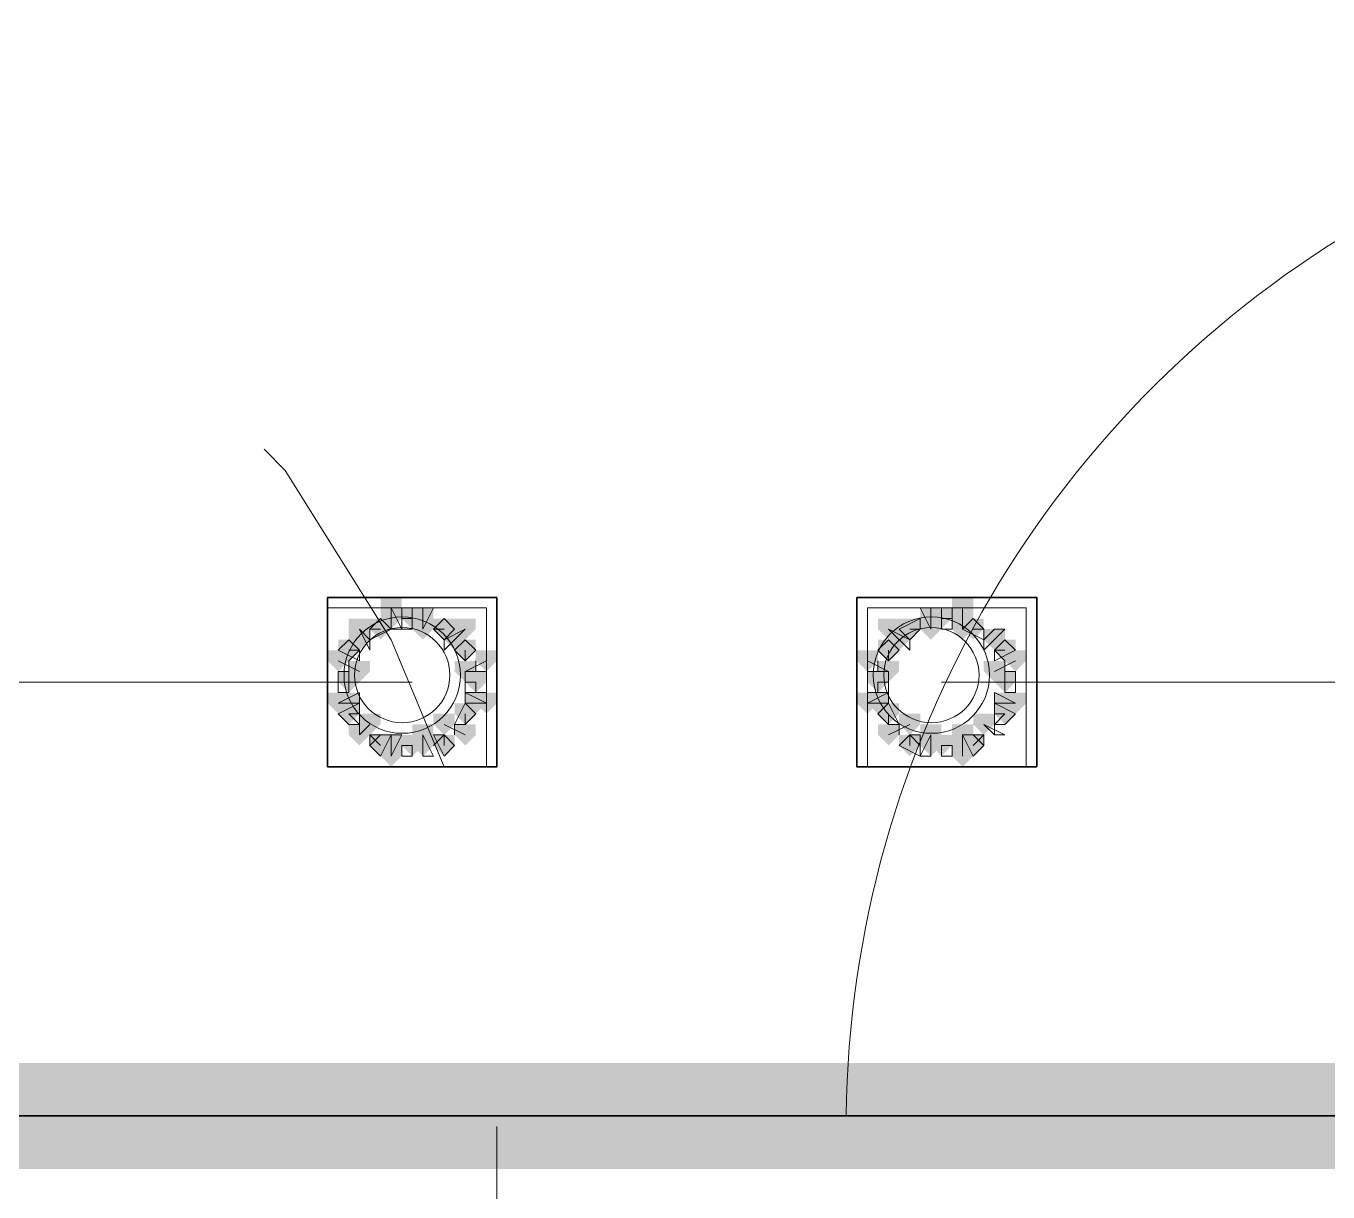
# Model space of a CAD drawing. Header units: millimetres. Extents: x 2315 to 4619, y 1334 to 1897.
# Drawn here: x 3937.27 to 3944.78, y 1541.26 to 1547.99 of the extents above; entities that cross this region are included whole.
import ezdxf

# ---------------------------------------------------------------- set-up
doc = ezdxf.new("R2010")
doc.units = ezdxf.units.MM
for name, color, linetype, true_color in [('PDF_10', 7, 'Continuous', 0x00b85c), ('PDF_AXIS', 7, 'Continuous', 0x00b85c), ('PDF_柱构件', 7, 'Continuous', 0x00b85c), ('PDF_转运站初步方案', 7, 'Continuous', 0x00b85c)]:
    doc.layers.add(name, color=color, linetype=linetype, true_color=true_color)
doc.layers.add('PDF_中心线层', color=1, linetype='Continuous')
doc.layers.add('PDF_粗实线层', color=7, linetype='Continuous')

msp = doc.modelspace()

# ---------------------------------------------------------------- hatches: boundary and pattern name
at = {"layer": 'PDF_10', "transparency": 33554559}
for points in [[(3939.4977, 1544.6282), (3939.4366, 1544.6282), (3939.4366, 1544.5671), (3939.4977, 1544.506), (3939.5587, 1544.5671), (3939.5587, 1544.6282)], [(3939.4977, 1544.6282), (3939.4366, 1544.6282), (3939.4366, 1544.5671), (3939.4977, 1544.506), (3939.5587, 1544.5671), (3939.5587, 1544.6282)], [(3939.4977, 1544.6282), (3939.4366, 1544.6282), (3939.4366, 1544.5671), (3939.4977, 1544.506), (3939.5587, 1544.5671), (3939.5587, 1544.6282)], [(3942.5517, 1544.6282), (3942.4906, 1544.6282), (3942.4906, 1544.5671), (3942.5517, 1544.506), (3942.6128, 1544.5671), (3942.6128, 1544.6282)], [(3942.5517, 1544.6282), (3942.4906, 1544.6282), (3942.4906, 1544.5671), (3942.5517, 1544.506), (3942.6128, 1544.5671), (3942.6128, 1544.6282)], [(3942.5517, 1544.6282), (3942.4906, 1544.6282), (3942.4906, 1544.5671), (3942.5517, 1544.506), (3942.6128, 1544.5671), (3942.6128, 1544.6282)], [(3939.3144, 1544.5671), (3939.2533, 1544.5671), (3939.2533, 1544.506), (3939.3144, 1544.4449), (3939.3755, 1544.506), (3939.3755, 1544.5671)], [(3939.3144, 1544.5671), (3939.2533, 1544.5671), (3939.2533, 1544.506), (3939.3144, 1544.4449), (3939.3755, 1544.506), (3939.3755, 1544.5671)], [(3939.6809, 1544.5671), (3939.6198, 1544.5671), (3939.6198, 1544.506), (3939.6809, 1544.4449), (3939.742, 1544.506), (3939.742, 1544.5671)], [(3939.6809, 1544.5671), (3939.6198, 1544.5671), (3939.6198, 1544.506), (3939.6809, 1544.4449), (3939.742, 1544.506), (3939.742, 1544.5671)], [(3939.6809, 1544.5671), (3939.6198, 1544.5671), (3939.6198, 1544.506), (3939.6809, 1544.4449), (3939.742, 1544.506), (3939.742, 1544.5671)], [(3942.3685, 1544.5671), (3942.3074, 1544.5671), (3942.3074, 1544.506), (3942.3685, 1544.4449), (3942.4295, 1544.506), (3942.4295, 1544.5671)], [(3942.3685, 1544.5671), (3942.3074, 1544.5671), (3942.3074, 1544.506), (3942.3685, 1544.4449), (3942.4295, 1544.506), (3942.4295, 1544.5671)], [(3942.3685, 1544.5671), (3942.3074, 1544.5671), (3942.3074, 1544.506), (3942.3685, 1544.4449), (3942.4295, 1544.506), (3942.4295, 1544.5671)], [(3942.735, 1544.5671), (3942.6739, 1544.5671), (3942.6739, 1544.506), (3942.735, 1544.4449), (3942.796, 1544.506), (3942.796, 1544.5671)], [(3942.735, 1544.5671), (3942.6739, 1544.5671), (3942.6739, 1544.506), (3942.735, 1544.4449), (3942.796, 1544.506), (3942.796, 1544.5671)], [(3939.1312, 1544.4449), (3939.0701, 1544.4449), (3939.0701, 1544.3839), (3939.1312, 1544.3228), (3939.1922, 1544.3839), (3939.1922, 1544.4449)], [(3939.1312, 1544.4449), (3939.0701, 1544.4449), (3939.0701, 1544.3839), (3939.1312, 1544.3228), (3939.1922, 1544.3839), (3939.1922, 1544.4449)], [(3939.8031, 1544.4449), (3939.742, 1544.4449), (3939.742, 1544.3839), (3939.8031, 1544.3228), (3939.8641, 1544.3839), (3939.8641, 1544.4449)], [(3939.8031, 1544.4449), (3939.742, 1544.4449), (3939.742, 1544.3839), (3939.8031, 1544.3228), (3939.8641, 1544.3839), (3939.8641, 1544.4449)], [(3939.8031, 1544.4449), (3939.742, 1544.4449), (3939.742, 1544.3839), (3939.8031, 1544.3228), (3939.8641, 1544.3839), (3939.8641, 1544.4449)], [(3942.2463, 1544.4449), (3942.1852, 1544.4449), (3942.1852, 1544.3839), (3942.2463, 1544.3228), (3942.3074, 1544.3839), (3942.3074, 1544.4449)], [(3942.2463, 1544.4449), (3942.1852, 1544.4449), (3942.1852, 1544.3839), (3942.2463, 1544.3228), (3942.3074, 1544.3839), (3942.3074, 1544.4449)], [(3942.2463, 1544.4449), (3942.1852, 1544.4449), (3942.1852, 1544.3839), (3942.2463, 1544.3228), (3942.3074, 1544.3839), (3942.3074, 1544.4449)], [(3942.9182, 1544.4449), (3942.8571, 1544.4449), (3942.8571, 1544.3839), (3942.9182, 1544.3228), (3942.9793, 1544.3839), (3942.9793, 1544.4449)], [(3942.9182, 1544.4449), (3942.8571, 1544.4449), (3942.8571, 1544.3839), (3942.9182, 1544.3228), (3942.9793, 1544.3839), (3942.9793, 1544.4449)], [(3939.1312, 1544.2617), (3939.0701, 1544.2617), (3939.0701, 1544.2006), (3939.1312, 1544.1395), (3939.1922, 1544.2006), (3939.1922, 1544.2617)], [(3939.1312, 1544.2617), (3939.0701, 1544.2617), (3939.0701, 1544.2006), (3939.1312, 1544.1395), (3939.1922, 1544.2006), (3939.1922, 1544.2617)], [(3939.8641, 1544.2617), (3939.8031, 1544.2617), (3939.8031, 1544.2006), (3939.8641, 1544.1395), (3939.9252, 1544.2006), (3939.9252, 1544.2617)], [(3939.8641, 1544.2617), (3939.8031, 1544.2617), (3939.8031, 1544.2006), (3939.8641, 1544.1395), (3939.9252, 1544.2006), (3939.9252, 1544.2617)], [(3942.1852, 1544.2617), (3942.1241, 1544.2617), (3942.1241, 1544.2006), (3942.1852, 1544.1395), (3942.2463, 1544.2006), (3942.2463, 1544.2617)], [(3942.1852, 1544.2617), (3942.1241, 1544.2617), (3942.1241, 1544.2006), (3942.1852, 1544.1395), (3942.2463, 1544.2006), (3942.2463, 1544.2617)], [(3942.9182, 1544.2617), (3942.8571, 1544.2617), (3942.8571, 1544.2006), (3942.9182, 1544.1395), (3942.9793, 1544.2006), (3942.9793, 1544.2617)], [(3942.9182, 1544.2617), (3942.8571, 1544.2617), (3942.8571, 1544.2006), (3942.9182, 1544.1395), (3942.9793, 1544.2006), (3942.9793, 1544.2617)], [(3939.1312, 1544.0784), (3939.0701, 1544.0784), (3939.0701, 1544.0174), (3939.1312, 1543.9563), (3939.1922, 1544.0174), (3939.1922, 1544.0784)], [(3939.1312, 1544.0784), (3939.0701, 1544.0784), (3939.0701, 1544.0174), (3939.1312, 1543.9563), (3939.1922, 1544.0174), (3939.1922, 1544.0784)], [(3939.8031, 1544.0784), (3939.742, 1544.0784), (3939.742, 1544.0174), (3939.8031, 1543.9563), (3939.8641, 1544.0174), (3939.8641, 1544.0784)], [(3939.8031, 1544.0784), (3939.742, 1544.0784), (3939.742, 1544.0174), (3939.8031, 1543.9563), (3939.8641, 1544.0174), (3939.8641, 1544.0784)], [(3939.8031, 1544.0784), (3939.742, 1544.0784), (3939.742, 1544.0174), (3939.8031, 1543.9563), (3939.8641, 1544.0174), (3939.8641, 1544.0784)], [(3942.2463, 1544.0784), (3942.1852, 1544.0784), (3942.1852, 1544.0174), (3942.2463, 1543.9563), (3942.3074, 1544.0174), (3942.3074, 1544.0784)], [(3942.2463, 1544.0784), (3942.1852, 1544.0784), (3942.1852, 1544.0174), (3942.2463, 1543.9563), (3942.3074, 1544.0174), (3942.3074, 1544.0784)], [(3942.2463, 1544.0784), (3942.1852, 1544.0784), (3942.1852, 1544.0174), (3942.2463, 1543.9563), (3942.3074, 1544.0174), (3942.3074, 1544.0784)], [(3942.9182, 1544.0784), (3942.8571, 1544.0784), (3942.8571, 1544.0174), (3942.9182, 1543.9563), (3942.9793, 1544.0174), (3942.9793, 1544.0784)], [(3942.9182, 1544.0784), (3942.8571, 1544.0784), (3942.8571, 1544.0174), (3942.9182, 1543.9563), (3942.9793, 1544.0174), (3942.9793, 1544.0784)], [(3939.3144, 1543.8952), (3939.2533, 1543.8952), (3939.2533, 1543.8341), (3939.3144, 1543.773), (3939.3755, 1543.8341), (3939.3755, 1543.8952)], [(3939.3144, 1543.8952), (3939.2533, 1543.8952), (3939.2533, 1543.8341), (3939.3144, 1543.773), (3939.3755, 1543.8341), (3939.3755, 1543.8952)], [(3939.4977, 1543.8952), (3939.4366, 1543.8952), (3939.4366, 1543.8341), (3939.4977, 1543.773), (3939.5587, 1543.8341), (3939.5587, 1543.8952)], [(3939.4977, 1543.8952), (3939.4366, 1543.8952), (3939.4366, 1543.8341), (3939.4977, 1543.773), (3939.5587, 1543.8341), (3939.5587, 1543.8952)], [(3939.6809, 1543.8952), (3939.6198, 1543.8952), (3939.6198, 1543.8341), (3939.6809, 1543.773), (3939.742, 1543.8341), (3939.742, 1543.8952)], [(3939.6809, 1543.8952), (3939.6198, 1543.8952), (3939.6198, 1543.8341), (3939.6809, 1543.773), (3939.742, 1543.8341), (3939.742, 1543.8952)], [(3942.3685, 1543.8952), (3942.3074, 1543.8952), (3942.3074, 1543.8341), (3942.3685, 1543.773), (3942.4295, 1543.8341), (3942.4295, 1543.8952)], [(3942.3685, 1543.8952), (3942.3074, 1543.8952), (3942.3074, 1543.8341), (3942.3685, 1543.773), (3942.4295, 1543.8341), (3942.4295, 1543.8952)], [(3942.5517, 1543.8952), (3942.4906, 1543.8952), (3942.4906, 1543.8341), (3942.5517, 1543.773), (3942.6128, 1543.8341), (3942.6128, 1543.8952)], [(3942.5517, 1543.8952), (3942.4906, 1543.8952), (3942.4906, 1543.8341), (3942.5517, 1543.773), (3942.6128, 1543.8341), (3942.6128, 1543.8952)], [(3942.735, 1543.8952), (3942.6739, 1543.8952), (3942.6739, 1543.8341), (3942.735, 1543.773), (3942.796, 1543.8341), (3942.796, 1543.8952)], [(3942.735, 1543.8952), (3942.6739, 1543.8952), (3942.6739, 1543.8341), (3942.735, 1543.773), (3942.796, 1543.8341), (3942.796, 1543.8952)]]:
    msp.add_hatch(color=6, dxfattribs=at).paths.add_polyline_path(points)
at = {"layer": 'PDF_柱构件', "transparency": 33554559}
for points in [[(3939.3755, 1544.6893), (3939.3144, 1544.6893), (3939.3144, 1544.6282), (3939.3755, 1544.5671), (3939.4366, 1544.6282), (3939.4366, 1544.6893)], [(3939.3755, 1544.6282), (3939.3144, 1544.6282), (3939.3144, 1544.5671), (3939.3755, 1544.506), (3939.4366, 1544.5671), (3939.4366, 1544.6282)], [(3939.5587, 1544.6282), (3939.4977, 1544.6282), (3939.4977, 1544.5671), (3939.5587, 1544.506), (3939.6198, 1544.5671), (3939.6198, 1544.6282)], [(3942.4906, 1544.6282), (3942.4295, 1544.6282), (3942.4295, 1544.5671), (3942.4906, 1544.506), (3942.5517, 1544.5671), (3942.5517, 1544.6282)], [(3942.6739, 1544.6893), (3942.6128, 1544.6893), (3942.6128, 1544.6282), (3942.6739, 1544.5671), (3942.735, 1544.6282), (3942.735, 1544.6893)], [(3942.6739, 1544.6282), (3942.6128, 1544.6282), (3942.6128, 1544.5671), (3942.6739, 1544.506), (3942.735, 1544.5671), (3942.735, 1544.6282)], [(3939.1922, 1544.5671), (3939.1312, 1544.5671), (3939.1312, 1544.506), (3939.1922, 1544.4449), (3939.2533, 1544.506), (3939.2533, 1544.5671)], [(3939.5587, 1544.5671), (3939.4977, 1544.5671), (3939.4977, 1544.506), (3939.5587, 1544.4449), (3939.6198, 1544.506), (3939.6198, 1544.5671)], [(3939.8031, 1544.5671), (3939.742, 1544.5671), (3939.742, 1544.506), (3939.8031, 1544.4449), (3939.8641, 1544.506), (3939.8641, 1544.5671)], [(3942.2463, 1544.5671), (3942.1852, 1544.5671), (3942.1852, 1544.506), (3942.2463, 1544.4449), (3942.3074, 1544.506), (3942.3074, 1544.5671)], [(3942.4906, 1544.5671), (3942.4295, 1544.5671), (3942.4295, 1544.506), (3942.4906, 1544.4449), (3942.5517, 1544.506), (3942.5517, 1544.5671)], [(3942.6739, 1544.5671), (3942.6128, 1544.5671), (3942.6128, 1544.506), (3942.6739, 1544.4449), (3942.735, 1544.506), (3942.735, 1544.5671)], [(3939.1922, 1544.506), (3939.1312, 1544.506), (3939.1312, 1544.4449), (3939.1922, 1544.3839), (3939.2533, 1544.4449), (3939.2533, 1544.506)], [(3939.742, 1544.506), (3939.6809, 1544.506), (3939.6809, 1544.4449), (3939.742, 1544.3839), (3939.8031, 1544.4449), (3939.8031, 1544.506)], [(3942.3074, 1544.506), (3942.2463, 1544.506), (3942.2463, 1544.4449), (3942.3074, 1544.3839), (3942.3685, 1544.4449), (3942.3685, 1544.506)], [(3942.8571, 1544.506), (3942.796, 1544.506), (3942.796, 1544.4449), (3942.8571, 1544.3839), (3942.9182, 1544.4449), (3942.9182, 1544.506)], [(3939.0701, 1544.3839), (3939.009, 1544.3839), (3939.009, 1544.3228), (3939.0701, 1544.2617), (3939.1312, 1544.3228), (3939.1312, 1544.3839)], [(3939.1922, 1544.3228), (3939.1312, 1544.3228), (3939.1312, 1544.2617), (3939.1922, 1544.2006), (3939.2533, 1544.2617), (3939.2533, 1544.3228)], [(3939.8031, 1544.3228), (3939.742, 1544.3228), (3939.742, 1544.2617), (3939.8031, 1544.2006), (3939.8641, 1544.2617), (3939.8641, 1544.3228)], [(3939.9252, 1544.3839), (3939.8641, 1544.3839), (3939.8641, 1544.3228), (3939.9252, 1544.2617), (3939.9863, 1544.3228), (3939.9863, 1544.3839)], [(3942.1241, 1544.3839), (3942.0631, 1544.3839), (3942.0631, 1544.3228), (3942.1241, 1544.2617), (3942.1852, 1544.3228), (3942.1852, 1544.3839)], [(3942.2463, 1544.3228), (3942.1852, 1544.3228), (3942.1852, 1544.2617), (3942.2463, 1544.2006), (3942.3074, 1544.2617), (3942.3074, 1544.3228)], [(3942.8571, 1544.3228), (3942.796, 1544.3228), (3942.796, 1544.2617), (3942.8571, 1544.2006), (3942.9182, 1544.2617), (3942.9182, 1544.3228)], [(3942.9793, 1544.3839), (3942.9182, 1544.3839), (3942.9182, 1544.3228), (3942.9793, 1544.2617), (3943.0404, 1544.3228), (3943.0404, 1544.3839)], [(3939.0701, 1544.1395), (3939.009, 1544.1395), (3939.009, 1544.0784), (3939.0701, 1544.0174), (3939.1312, 1544.0784), (3939.1312, 1544.1395)], [(3939.1312, 1544.1395), (3939.0701, 1544.1395), (3939.0701, 1544.0784), (3939.1312, 1544.0174), (3939.1922, 1544.0784), (3939.1922, 1544.1395)], [(3939.8641, 1544.1395), (3939.8031, 1544.1395), (3939.8031, 1544.0784), (3939.8641, 1544.0174), (3939.9252, 1544.0784), (3939.9252, 1544.1395)], [(3939.9252, 1544.1395), (3939.8641, 1544.1395), (3939.8641, 1544.0784), (3939.9252, 1544.0174), (3939.9863, 1544.0784), (3939.9863, 1544.1395)], [(3942.1241, 1544.1395), (3942.0631, 1544.1395), (3942.0631, 1544.0784), (3942.1241, 1544.0174), (3942.1852, 1544.0784), (3942.1852, 1544.1395)], [(3942.1852, 1544.1395), (3942.1241, 1544.1395), (3942.1241, 1544.0784), (3942.1852, 1544.0174), (3942.2463, 1544.0784), (3942.2463, 1544.1395)], [(3942.9182, 1544.1395), (3942.8571, 1544.1395), (3942.8571, 1544.0784), (3942.9182, 1544.0174), (3942.9793, 1544.0784), (3942.9793, 1544.1395)], [(3942.9793, 1544.1395), (3942.9182, 1544.1395), (3942.9182, 1544.0784), (3942.9793, 1544.0174), (3943.0404, 1544.0784), (3943.0404, 1544.1395)], [(3939.2533, 1544.0174), (3939.1922, 1544.0174), (3939.1922, 1543.9563), (3939.2533, 1543.8952), (3939.3144, 1543.9563), (3939.3144, 1544.0174)], [(3939.6809, 1544.0174), (3939.6198, 1544.0174), (3939.6198, 1543.9563), (3939.6809, 1543.8952), (3939.742, 1543.9563), (3939.742, 1544.0174)], [(3942.3685, 1544.0174), (3942.3074, 1544.0174), (3942.3074, 1543.9563), (3942.3685, 1543.8952), (3942.4295, 1543.9563), (3942.4295, 1544.0174)], [(3942.796, 1544.0174), (3942.735, 1544.0174), (3942.735, 1543.9563), (3942.796, 1543.8952), (3942.8571, 1543.9563), (3942.8571, 1544.0174)], [(3939.1922, 1543.9563), (3939.1312, 1543.9563), (3939.1312, 1543.8952), (3939.1922, 1543.8341), (3939.2533, 1543.8952), (3939.2533, 1543.9563)], [(3939.5587, 1543.9563), (3939.4977, 1543.9563), (3939.4977, 1543.8952), (3939.5587, 1543.8341), (3939.6198, 1543.8952), (3939.6198, 1543.9563)], [(3939.8031, 1543.9563), (3939.742, 1543.9563), (3939.742, 1543.8952), (3939.8031, 1543.8341), (3939.8641, 1543.8952), (3939.8641, 1543.9563)], [(3942.2463, 1543.9563), (3942.1852, 1543.9563), (3942.1852, 1543.8952), (3942.2463, 1543.8341), (3942.3074, 1543.8952), (3942.3074, 1543.9563)], [(3942.4906, 1543.9563), (3942.4295, 1543.9563), (3942.4295, 1543.8952), (3942.4906, 1543.8341), (3942.5517, 1543.8952), (3942.5517, 1543.9563)], [(3942.6739, 1543.9563), (3942.6128, 1543.9563), (3942.6128, 1543.8952), (3942.6739, 1543.8341), (3942.735, 1543.8952), (3942.735, 1543.9563)], [(3939.3755, 1543.8952), (3939.3144, 1543.8952), (3939.3144, 1543.8341), (3939.3755, 1543.773), (3939.4366, 1543.8341), (3939.4366, 1543.8952)], [(3939.5587, 1543.8952), (3939.4977, 1543.8952), (3939.4977, 1543.8341), (3939.5587, 1543.773), (3939.6198, 1543.8341), (3939.6198, 1543.8952)], [(3942.4906, 1543.8952), (3942.4295, 1543.8952), (3942.4295, 1543.8341), (3942.4906, 1543.773), (3942.5517, 1543.8341), (3942.5517, 1543.8952)], [(3942.6739, 1543.8952), (3942.6128, 1543.8952), (3942.6128, 1543.8341), (3942.6739, 1543.773), (3942.735, 1543.8341), (3942.735, 1543.8952)], [(3939.3755, 1543.8341), (3939.3144, 1543.8341), (3939.3144, 1543.773), (3939.3755, 1543.712), (3939.4366, 1543.773), (3939.4366, 1543.8341)], [(3942.6739, 1543.8341), (3942.6128, 1543.8341), (3942.6128, 1543.773), (3942.6739, 1543.712), (3942.735, 1543.773), (3942.735, 1543.8341)]]:
    msp.add_hatch(color=6, dxfattribs=at).paths.add_polyline_path(points)
at = {"layer": 'PDF_粗实线层', "transparency": 33554559}
msp.add_hatch(color=256, dxfattribs=at).paths.add_polyline_path([(3976.3296, 1554.7066), (3975.7188, 1554.7066), (3975.7188, 1542.0017), (3920.3182, 1542.0017), (3920.3182, 1554.7066), (3919.7074, 1554.7066), (3919.7074, 1541.3909), (3976.3296, 1541.3909)])
at = {"layer": 'PDF_转运站初步方案', "transparency": 33554559}
for points in [[(3939.4977, 1544.6282), (3939.4366, 1544.6282), (3939.4366, 1544.5671), (3939.4977, 1544.506), (3939.5587, 1544.5671), (3939.5587, 1544.6282)], [(3939.4977, 1544.6282), (3939.4366, 1544.6282), (3939.4366, 1544.5671), (3939.4977, 1544.506), (3939.5587, 1544.5671), (3939.5587, 1544.6282)], [(3942.5517, 1544.6282), (3942.4906, 1544.6282), (3942.4906, 1544.5671), (3942.5517, 1544.506), (3942.6128, 1544.5671), (3942.6128, 1544.6282)], [(3942.5517, 1544.6282), (3942.4906, 1544.6282), (3942.4906, 1544.5671), (3942.5517, 1544.506), (3942.6128, 1544.5671), (3942.6128, 1544.6282)], [(3939.3144, 1544.5671), (3939.2533, 1544.5671), (3939.2533, 1544.506), (3939.3144, 1544.4449), (3939.3755, 1544.506), (3939.3755, 1544.5671)], [(3939.3144, 1544.5671), (3939.2533, 1544.5671), (3939.2533, 1544.506), (3939.3144, 1544.4449), (3939.3755, 1544.506), (3939.3755, 1544.5671)], [(3939.6809, 1544.5671), (3939.6198, 1544.5671), (3939.6198, 1544.506), (3939.6809, 1544.4449), (3939.742, 1544.506), (3939.742, 1544.5671)], [(3939.6809, 1544.5671), (3939.6198, 1544.5671), (3939.6198, 1544.506), (3939.6809, 1544.4449), (3939.742, 1544.506), (3939.742, 1544.5671)], [(3942.3685, 1544.5671), (3942.3074, 1544.5671), (3942.3074, 1544.506), (3942.3685, 1544.4449), (3942.4295, 1544.506), (3942.4295, 1544.5671)], [(3942.3685, 1544.5671), (3942.3074, 1544.5671), (3942.3074, 1544.506), (3942.3685, 1544.4449), (3942.4295, 1544.506), (3942.4295, 1544.5671)], [(3942.735, 1544.5671), (3942.6739, 1544.5671), (3942.6739, 1544.506), (3942.735, 1544.4449), (3942.796, 1544.506), (3942.796, 1544.5671)], [(3942.735, 1544.5671), (3942.6739, 1544.5671), (3942.6739, 1544.506), (3942.735, 1544.4449), (3942.796, 1544.506), (3942.796, 1544.5671)], [(3939.1312, 1544.4449), (3939.0701, 1544.4449), (3939.0701, 1544.3839), (3939.1312, 1544.3228), (3939.1922, 1544.3839), (3939.1922, 1544.4449)], [(3939.1312, 1544.4449), (3939.0701, 1544.4449), (3939.0701, 1544.3839), (3939.1312, 1544.3228), (3939.1922, 1544.3839), (3939.1922, 1544.4449)], [(3939.8031, 1544.4449), (3939.742, 1544.4449), (3939.742, 1544.3839), (3939.8031, 1544.3228), (3939.8641, 1544.3839), (3939.8641, 1544.4449)], [(3939.8031, 1544.4449), (3939.742, 1544.4449), (3939.742, 1544.3839), (3939.8031, 1544.3228), (3939.8641, 1544.3839), (3939.8641, 1544.4449)], [(3942.2463, 1544.4449), (3942.1852, 1544.4449), (3942.1852, 1544.3839), (3942.2463, 1544.3228), (3942.3074, 1544.3839), (3942.3074, 1544.4449)], [(3942.2463, 1544.4449), (3942.1852, 1544.4449), (3942.1852, 1544.3839), (3942.2463, 1544.3228), (3942.3074, 1544.3839), (3942.3074, 1544.4449)], [(3942.9182, 1544.4449), (3942.8571, 1544.4449), (3942.8571, 1544.3839), (3942.9182, 1544.3228), (3942.9793, 1544.3839), (3942.9793, 1544.4449)], [(3942.9182, 1544.4449), (3942.8571, 1544.4449), (3942.8571, 1544.3839), (3942.9182, 1544.3228), (3942.9793, 1544.3839), (3942.9793, 1544.4449)], [(3939.1312, 1544.2617), (3939.0701, 1544.2617), (3939.0701, 1544.2006), (3939.1312, 1544.1395), (3939.1922, 1544.2006), (3939.1922, 1544.2617)], [(3939.1312, 1544.2617), (3939.0701, 1544.2617), (3939.0701, 1544.2006), (3939.1312, 1544.1395), (3939.1922, 1544.2006), (3939.1922, 1544.2617)], [(3939.8641, 1544.2617), (3939.8031, 1544.2617), (3939.8031, 1544.2006), (3939.8641, 1544.1395), (3939.9252, 1544.2006), (3939.9252, 1544.2617)], [(3939.8641, 1544.2617), (3939.8031, 1544.2617), (3939.8031, 1544.2006), (3939.8641, 1544.1395), (3939.9252, 1544.2006), (3939.9252, 1544.2617)], [(3942.1852, 1544.2617), (3942.1241, 1544.2617), (3942.1241, 1544.2006), (3942.1852, 1544.1395), (3942.2463, 1544.2006), (3942.2463, 1544.2617)], [(3942.1852, 1544.2617), (3942.1241, 1544.2617), (3942.1241, 1544.2006), (3942.1852, 1544.1395), (3942.2463, 1544.2006), (3942.2463, 1544.2617)], [(3942.9182, 1544.2617), (3942.8571, 1544.2617), (3942.8571, 1544.2006), (3942.9182, 1544.1395), (3942.9793, 1544.2006), (3942.9793, 1544.2617)], [(3942.9182, 1544.2617), (3942.8571, 1544.2617), (3942.8571, 1544.2006), (3942.9182, 1544.1395), (3942.9793, 1544.2006), (3942.9793, 1544.2617)], [(3939.1312, 1544.0784), (3939.0701, 1544.0784), (3939.0701, 1544.0174), (3939.1312, 1543.9563), (3939.1922, 1544.0174), (3939.1922, 1544.0784)], [(3939.1312, 1544.0784), (3939.0701, 1544.0784), (3939.0701, 1544.0174), (3939.1312, 1543.9563), (3939.1922, 1544.0174), (3939.1922, 1544.0784)], [(3939.8031, 1544.0784), (3939.742, 1544.0784), (3939.742, 1544.0174), (3939.8031, 1543.9563), (3939.8641, 1544.0174), (3939.8641, 1544.0784)], [(3939.8031, 1544.0784), (3939.742, 1544.0784), (3939.742, 1544.0174), (3939.8031, 1543.9563), (3939.8641, 1544.0174), (3939.8641, 1544.0784)], [(3942.2463, 1544.0784), (3942.1852, 1544.0784), (3942.1852, 1544.0174), (3942.2463, 1543.9563), (3942.3074, 1544.0174), (3942.3074, 1544.0784)], [(3942.2463, 1544.0784), (3942.1852, 1544.0784), (3942.1852, 1544.0174), (3942.2463, 1543.9563), (3942.3074, 1544.0174), (3942.3074, 1544.0784)], [(3942.9182, 1544.0784), (3942.8571, 1544.0784), (3942.8571, 1544.0174), (3942.9182, 1543.9563), (3942.9793, 1544.0174), (3942.9793, 1544.0784)], [(3942.9182, 1544.0784), (3942.8571, 1544.0784), (3942.8571, 1544.0174), (3942.9182, 1543.9563), (3942.9793, 1544.0174), (3942.9793, 1544.0784)], [(3939.3144, 1543.8952), (3939.2533, 1543.8952), (3939.2533, 1543.8341), (3939.3144, 1543.773), (3939.3755, 1543.8341), (3939.3755, 1543.8952)], [(3939.3144, 1543.8952), (3939.2533, 1543.8952), (3939.2533, 1543.8341), (3939.3144, 1543.773), (3939.3755, 1543.8341), (3939.3755, 1543.8952)], [(3939.4977, 1543.8952), (3939.4366, 1543.8952), (3939.4366, 1543.8341), (3939.4977, 1543.773), (3939.5587, 1543.8341), (3939.5587, 1543.8952)], [(3939.4977, 1543.8952), (3939.4366, 1543.8952), (3939.4366, 1543.8341), (3939.4977, 1543.773), (3939.5587, 1543.8341), (3939.5587, 1543.8952)], [(3939.6809, 1543.8952), (3939.6198, 1543.8952), (3939.6198, 1543.8341), (3939.6809, 1543.773), (3939.742, 1543.8341), (3939.742, 1543.8952)], [(3939.6809, 1543.8952), (3939.6198, 1543.8952), (3939.6198, 1543.8341), (3939.6809, 1543.773), (3939.742, 1543.8341), (3939.742, 1543.8952)], [(3942.3685, 1543.8952), (3942.3074, 1543.8952), (3942.3074, 1543.8341), (3942.3685, 1543.773), (3942.4295, 1543.8341), (3942.4295, 1543.8952)], [(3942.3685, 1543.8952), (3942.3074, 1543.8952), (3942.3074, 1543.8341), (3942.3685, 1543.773), (3942.4295, 1543.8341), (3942.4295, 1543.8952)], [(3942.5517, 1543.8952), (3942.4906, 1543.8952), (3942.4906, 1543.8341), (3942.5517, 1543.773), (3942.6128, 1543.8341), (3942.6128, 1543.8952)], [(3942.5517, 1543.8952), (3942.4906, 1543.8952), (3942.4906, 1543.8341), (3942.5517, 1543.773), (3942.6128, 1543.8341), (3942.6128, 1543.8952)], [(3942.735, 1543.8952), (3942.6739, 1543.8952), (3942.6739, 1543.8341), (3942.735, 1543.773), (3942.796, 1543.8341), (3942.796, 1543.8952)], [(3942.735, 1543.8952), (3942.6739, 1543.8952), (3942.6739, 1543.8341), (3942.735, 1543.773), (3942.796, 1543.8341), (3942.796, 1543.8952)]]:
    msp.add_hatch(color=6, dxfattribs=at).paths.add_polyline_path(points)

# ---------------------------------------------------------------- linework, layer by layer
at = {"layer": 'PDF_10', "color": 6, "lineweight": 18}
for points in [[(3939.4977, 1544.5671), (3939.4366, 1544.5671)], [(3942.5517, 1544.5671), (3942.6128, 1544.5671)], [(3939.2533, 1544.506), (3939.3144, 1544.506), (3939.2533, 1544.506)], [(3939.6809, 1544.506), (3939.6198, 1544.506)], [(3942.3685, 1544.506), (3942.4295, 1544.506)], [(3942.796, 1544.506), (3942.735, 1544.506), (3942.796, 1544.506)], [(3939.1312, 1544.3839), (3939.1922, 1544.3839), (3939.1312, 1544.3228)], [(3939.8031, 1544.3228), (3939.8031, 1544.3839)], [(3942.2463, 1544.3228), (3942.2463, 1544.3839)], [(3942.9182, 1544.3839), (3942.8571, 1544.3839), (3942.9182, 1544.3228)], [(3939.0701, 1544.2006), (3939.1312, 1544.2006), (3939.1312, 1544.1395)], [(3939.8641, 1544.1395), (3939.8641, 1544.2006), (3939.8031, 1544.2006)], [(3942.1852, 1544.1395), (3942.1852, 1544.2006), (3942.2463, 1544.2006)], [(3942.9793, 1544.2006), (3942.9182, 1544.2006), (3942.9182, 1544.1395)], [(3939.1922, 1544.0174), (3939.1312, 1544.0174), (3939.1922, 1543.9563)], [(3939.8031, 1543.9563), (3939.8031, 1544.0174)], [(3942.2463, 1543.9563), (3942.2463, 1544.0174)], [(3942.8571, 1544.0174), (3942.9182, 1544.0174), (3942.8571, 1543.9563)], [(3939.2533, 1543.8952), (3939.3144, 1543.8341)], [(3939.3144, 1543.8952), (3939.2533, 1543.8341)], [(3939.6198, 1543.8341), (3939.6809, 1543.8952), (3939.6809, 1543.8341)], [(3942.4295, 1543.8341), (3942.3685, 1543.8952), (3942.3685, 1543.8341)], [(3942.796, 1543.8952), (3942.735, 1543.8341)], [(3942.735, 1543.8952), (3942.796, 1543.8341)], [(3939.4366, 1543.8341), (3939.4977, 1543.8341), (3939.4977, 1543.773)], [(3942.6128, 1543.8341), (3942.5517, 1543.8341), (3942.5517, 1543.773)]]:
    msp.add_lwpolyline(points, dxfattribs=at)
at = {"layer": 'PDF_AXIS', "color": 6, "lineweight": 18}
for points in [[(3939.9252, 1544.6282), (3939.9252, 1543.712), (3939.009, 1543.712), (3939.009, 1544.6282)], [(3942.1241, 1544.6282), (3942.1241, 1543.712), (3943.0404, 1543.712), (3943.0404, 1544.6282)]]:
    msp.add_lwpolyline(points, close=True, dxfattribs=at)
at = {"layer": 'PDF_中心线层', "color": 6, "lineweight": 18}
for points in [[(3938.6425, 1545.5444), (3938.7647, 1545.4222), (3939.3755, 1544.4449), (3939.6809, 1543.712)], [(3939.4977, 1544.2006), (3928.5641, 1544.2006)], [(3953.4852, 1544.2006), (3942.5517, 1544.2006)], [(3928.0144, 1541.6963), (3940.0474, 1541.6963), (3928.0144, 1541.6963)], [(3942.002, 1541.6963), (3954.035, 1541.6963), (3942.002, 1541.6963)], [(3939.9863, 1541.6352), (3939.9863, 1541.1466), (3939.8031, 1539.986), (3939.3755, 1538.9476), (3938.7647, 1537.9703), (3937.9706, 1537.1763), (3937.0544, 1536.5044), (3936.016, 1536.0157), (3934.8555, 1535.7714), (3933.756, 1535.7103), (3932.5955, 1535.8325), (3931.5571, 1536.2601), (3931.0074, 1536.5655)]]:
    msp.add_lwpolyline(points, dxfattribs=at)
msp.add_arc((3948.054, 1541.6248), 6.0524, 60.41669, 179.3229, dxfattribs=at)
at = {"layer": 'PDF_柱构件', "color": 6, "lineweight": 18}
for points in [[(3939.3755, 1544.6282), (3939.4366, 1544.506), (3939.3755, 1544.506)], [(3939.4977, 1544.506), (3939.4366, 1544.506), (3939.4366, 1544.6282), (3939.4977, 1544.6282)], [(3939.6198, 1544.6282), (3939.5587, 1544.506), (3939.5587, 1544.6282)], [(3942.4295, 1544.6282), (3942.4906, 1544.506), (3942.4906, 1544.6282)], [(3942.5517, 1544.506), (3942.6128, 1544.506), (3942.6128, 1544.6282), (3942.5517, 1544.6282)], [(3942.6739, 1544.6282), (3942.6739, 1544.506)], [(3939.3755, 1544.506), (3939.2533, 1544.4449), (3939.2533, 1544.506), (3939.3144, 1544.5671)], [(3939.6809, 1544.4449), (3939.6198, 1544.506), (3939.6809, 1544.5671), (3939.742, 1544.506)], [(3942.3685, 1544.4449), (3942.4295, 1544.506), (3942.4295, 1544.5671), (3942.3074, 1544.506)], [(3942.6739, 1544.506), (3942.796, 1544.4449), (3942.796, 1544.506), (3942.735, 1544.5671)], [(3939.1922, 1544.506), (3939.2533, 1544.4449), (3939.2533, 1544.3839)], [(3939.8031, 1544.506), (3939.6809, 1544.3839), (3939.6809, 1544.4449)], [(3942.2463, 1544.506), (3942.3685, 1544.3839), (3942.3685, 1544.4449)], [(3942.8571, 1544.506), (3942.796, 1544.4449), (3942.796, 1544.3839), (3942.9182, 1544.506)], [(3939.1922, 1544.3839), (3939.1922, 1544.3228), (3939.0701, 1544.3839), (3939.1312, 1544.4449)], [(3939.8031, 1544.3228), (3939.742, 1544.3839), (3939.8031, 1544.4449), (3939.8641, 1544.3839)], [(3942.2463, 1544.3228), (3942.3074, 1544.3839), (3942.2463, 1544.4449), (3942.1852, 1544.3839)], [(3942.8571, 1544.3839), (3942.8571, 1544.3228), (3942.9793, 1544.3839), (3942.9182, 1544.4449)], [(3939.0701, 1544.3228), (3939.1922, 1544.2617)], [(3939.9252, 1544.3228), (3939.8031, 1544.2617)], [(3942.1241, 1544.3228), (3942.2463, 1544.2617)], [(3942.9793, 1544.3228), (3942.8571, 1544.2617)], [(3939.1312, 1544.2617), (3939.1312, 1544.1395), (3939.0701, 1544.1395), (3939.0701, 1544.2617)], [(3939.8031, 1544.1395), (3939.8031, 1544.2617), (3939.9252, 1544.2617), (3939.9252, 1544.1395)], [(3942.2463, 1544.1395), (3942.2463, 1544.2617), (3942.1241, 1544.2617), (3942.1241, 1544.1395)], [(3942.9182, 1544.2617), (3942.9182, 1544.1395), (3942.9793, 1544.1395), (3942.9793, 1544.2617)], [(3939.0701, 1544.0784), (3939.1922, 1544.1395), (3939.1922, 1544.0784)], [(3939.9252, 1544.0784), (3939.8031, 1544.0784), (3939.8031, 1544.1395)], [(3942.1241, 1544.0784), (3942.2463, 1544.0784), (3942.2463, 1544.1395)], [(3942.9793, 1544.0784), (3942.8571, 1544.1395), (3942.8571, 1544.0784)], [(3939.1922, 1544.0784), (3939.1922, 1543.9563), (3939.1312, 1543.9563), (3939.0701, 1544.0174)], [(3939.742, 1543.9563), (3939.8031, 1544.0784), (3939.8641, 1544.0174), (3939.8031, 1543.9563)], [(3942.3074, 1543.9563), (3942.2463, 1544.0784), (3942.1852, 1544.0174), (3942.2463, 1543.9563)], [(3942.8571, 1544.0784), (3942.8571, 1543.9563), (3942.9182, 1543.9563), (3942.9793, 1544.0174)], [(3939.1922, 1543.8952), (3939.2533, 1543.9563)], [(3939.8031, 1543.8952), (3939.6809, 1543.9563)], [(3942.2463, 1543.8952), (3942.3685, 1543.9563)], [(3942.9182, 1543.8952), (3942.796, 1543.9563), (3942.8571, 1543.8952)], [(3939.2533, 1543.8952), (3939.3755, 1543.8952), (3939.3144, 1543.773), (3939.2533, 1543.8341)], [(3939.3755, 1543.773), (3939.3755, 1543.8952), (3939.4366, 1543.8952)], [(3939.5587, 1543.773), (3939.5587, 1543.8952), (3939.6198, 1543.773)], [(3939.6198, 1543.8952), (3939.6809, 1543.8952), (3939.742, 1543.8341), (3939.6809, 1543.773)], [(3942.4295, 1543.8952), (3942.3685, 1543.8952), (3942.3074, 1543.8341), (3942.4295, 1543.773)], [(3942.4906, 1543.773), (3942.4906, 1543.8952), (3942.4295, 1543.773)], [(3942.6739, 1543.773), (3942.6739, 1543.8952)], [(3942.796, 1543.8952), (3942.6739, 1543.8952), (3942.735, 1543.773), (3942.796, 1543.8341)], [(3939.4366, 1543.8341), (3939.4977, 1543.8341), (3939.4977, 1543.773), (3939.4366, 1543.773)], [(3942.6128, 1543.8341), (3942.5517, 1543.8341), (3942.5517, 1543.773), (3942.6128, 1543.773)]]:
    msp.add_lwpolyline(points, close=True, dxfattribs=at)
for points in [[(3939.1312, 1544.3228), (3939.1312, 1544.2617)], [(3939.8641, 1544.2617), (3939.8641, 1544.3228)], [(3942.1852, 1544.2617), (3942.1852, 1544.3228)], [(3942.9182, 1544.3228), (3942.9182, 1544.2617)], [(3939.1922, 1543.9563), (3939.1922, 1543.8952)], [(3939.742, 1543.8952), (3939.742, 1543.9563)], [(3942.3074, 1543.8952), (3942.3074, 1543.9563)], [(3942.8571, 1543.9563), (3942.8571, 1543.8952)]]:
    msp.add_lwpolyline(points, dxfattribs=at)
at = {"layer": 'PDF_粗实线层', "lineweight": 35}
msp.add_lwpolyline([(3920.0128, 1554.7066), (3920.0128, 1541.6963), (3976.0242, 1541.6963), (3976.0242, 1554.7066)], dxfattribs=at)
at = {"layer": 'PDF_粗实线层', "color": 6, "lineweight": 35}
for points in [[(3939.9863, 1544.6893), (3939.9863, 1543.712), (3939.009, 1543.712), (3939.009, 1544.6893)], [(3942.0631, 1544.6893), (3942.0631, 1543.712), (3943.1014, 1543.712), (3943.1014, 1544.6893)]]:
    msp.add_lwpolyline(points, close=True, dxfattribs=at)
at = {"layer": 'PDF_转运站初步方案', "color": 6, "lineweight": 18}
for centre, radius in [((3939.4393, 1544.2406), 0.3359), ((3942.4935, 1544.2406), 0.3359), ((3939.4393, 1544.2406), 0.2749), ((3942.4935, 1544.2406), 0.2749)]:
    msp.add_circle(centre, radius, dxfattribs=at)

doc.saveas('drawing.dxf')
